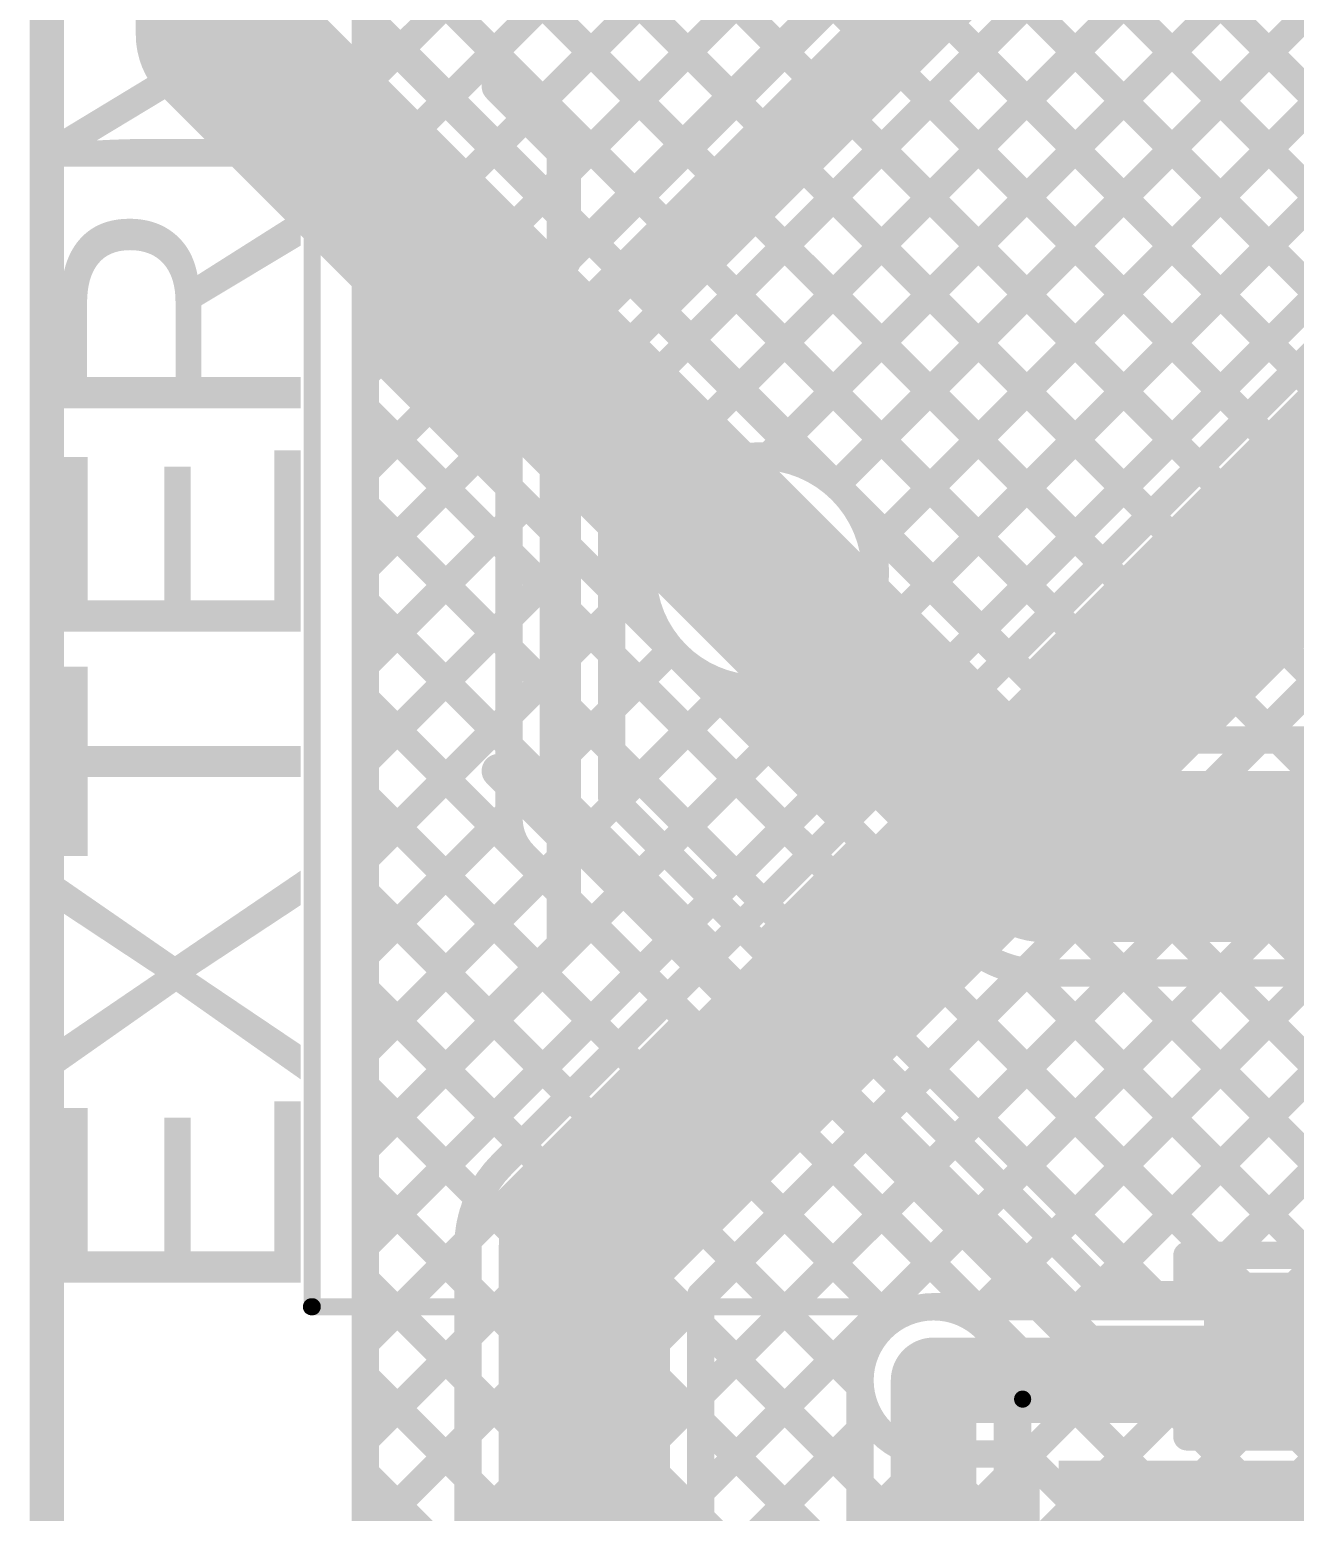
# Model space of a CAD drawing. Header units: millimetres. Extents: x -0.01 to 3.73, y -0.01 to 3.05.
# Drawn here: x -0.005 to 0.3644, y 1.0467 to 1.4795 of the extents above; entities that cross this region are included whole.
import ezdxf

# ---------------------------------------------------------------- set-up
doc = ezdxf.new("R2010")
doc.units = ezdxf.units.MM
doc.header["$MEASUREMENT"] = 0
for name, color, linetype in [('BottomLayer', 5, 'Continuous'), ('BottomPaste', 16, 'Continuous'), ('BottomSolder', 6, 'Continuous'), ('Mechanical2', 216, 'Continuous'), ('TopLayer', 1, 'Continuous'), ('TopOverlay', 2, 'Continuous'), ('TopPaste', 8, 'Continuous'), ('TopSolder', 216, 'Continuous'), ('ViaHoleLayer', 16, 'Continuous')]:
    doc.layers.add(name, color=color, linetype=linetype)
doc.styles.add('Arial', font='', dxfattribs={"height": 0.2})
doc.styles.get('Arial').set_extended_font_data('Arial')

# ---------------------------------------------------------------- blocks, each defined once
blk = doc.blocks.new('R___0603_B_104')
at = {"layer": 'BottomLayer'}
for points in [[(-0.045, -0.0175), (-0.045, 0.0175), (-0.015, 0.0175), (-0.015, -0.0175)], [(0.015, -0.0175), (0.015, 0.0175), (0.045, 0.0175), (0.045, -0.0175)]]:
    blk.add_hatch(color=5, dxfattribs=at).paths.add_polyline_path(points)
at = {"layer": 'BottomPaste'}
for points in [[(-0.045, -0.0175), (-0.045, 0.0175), (-0.015, 0.0175), (-0.015, -0.0175)], [(0.015, -0.0175), (0.015, 0.0175), (0.045, 0.0175), (0.045, -0.0175)]]:
    blk.add_hatch(color=16, dxfattribs=at).paths.add_polyline_path(points)
at = {"layer": 'BottomSolder'}
for points in [[(-0.049, -0.0215), (-0.049, 0.0215), (-0.011, 0.0215), (-0.011, -0.0215)], [(0.011, -0.0215), (0.011, 0.0215), (0.049, 0.0215), (0.049, -0.0215)]]:
    blk.add_hatch(color=6, dxfattribs=at).paths.add_polyline_path(points)
blk = doc.blocks.new('YS_SBZ9032C03R16_123')
at = {"layer": 'TopLayer'}
blk.add_hatch(color=1, dxfattribs=at).paths.add_polyline_path([(0.09843, 0.03543), (0.21654, 0.03543), (0.21654, -0.03543), (0.09843, -0.03543)])
at = {"layer": 'TopPaste'}
blk.add_hatch(color=8, dxfattribs=at).paths.add_polyline_path([(0.09843, 0.03543), (0.21654, 0.03543), (0.21654, -0.03543), (0.09843, -0.03543)])
at = {"layer": 'TopSolder'}
blk.add_hatch(color=216, dxfattribs=at).paths.add_polyline_path([(0.09443, 0.03943), (0.22054, 0.03943), (0.22054, -0.03943), (0.09443, -0.03943)])
at = {"layer": 'TopOverlay', "const_width": 0.005}
blk.add_lwpolyline([(0.19852, 0.05), (0.23852, 0.05)], dxfattribs=at)
at = {"layer": 'TopOverlay', "const_width": 0.0025}
blk.add_lwpolyline([(0.23727, 0.05, 1), (0.23977, 0.05, 1)], format="xyb", close=True, dxfattribs=at)
blk = doc.blocks.new('TBP01R1_508_04BE_139')
at = {"layer": 'TopOverlay'}
for points, const_width in [([(-0.3315, 0.3937), (-0.3315, -0.07874)], 0.005), ([(-0.3315, 0.39346), (0.53126, 0.39346)], 0.005), ([(-0.245, 0.339), (-0.226, 0.32)], 0.01), ([(-0.175, 0.339), (-0.194, 0.32)], 0.01), ([(-0.045, 0.339), (-0.026, 0.32)], 0.01), ([(0.025, 0.339), (0.006, 0.32)], 0.01), ([(-0.226, 0.32), (-0.194, 0.32)], 0.01), ([(-0.026, 0.32), (0.006, 0.32)], 0.01)]:
    blk.add_lwpolyline(points, dxfattribs=dict(at, const_width=const_width))
for points, const_width in [([(-0.33275, 0.3937, 1), (-0.33025, 0.3937, 1)], 0.0025), ([(-0.33275, 0.39346, 1), (-0.33025, 0.39346, 1)], 0.0025), ([(-0.2475, 0.339, 1), (-0.2425, 0.339, 1)], 0.005), ([(-0.1775, 0.339, 1), (-0.1725, 0.339, 1)], 0.005), ([(-0.0475, 0.339, 1), (-0.0425, 0.339, 1)], 0.005), ([(0.0225, 0.339, 1), (0.0275, 0.339, 1)], 0.005), ([(-0.2285, 0.32, 1), (-0.2235, 0.32, 1)], 0.005), ([(-0.2285, 0.32, 1), (-0.2235, 0.32, 1)], 0.005), ([(-0.1965, 0.32, 1), (-0.1915, 0.32, 1)], 0.005), ([(-0.1965, 0.32, 1), (-0.1915, 0.32, 1)], 0.005), ([(-0.0285, 0.32, 1), (-0.0235, 0.32, 1)], 0.005), ([(-0.0285, 0.32, 1), (-0.0235, 0.32, 1)], 0.005), ([(0.0035, 0.32, 1), (0.0085, 0.32, 1)], 0.005), ([(0.0035, 0.32, 1), (0.0085, 0.32, 1)], 0.005)]:
    blk.add_lwpolyline(points, format="xyb", close=True, dxfattribs=dict(at, const_width=const_width))

msp = doc.modelspace()

# ---------------------------------------------------------------- hatches: boundary and pattern name
at = {"layer": 'BottomLayer'}
h = msp.add_hatch(color=5, dxfattribs=at)
edge = h.paths.add_edge_path()
edge.add_arc((0.208, 1.321), 0.01181, 0, 360)
h = msp.add_hatch(color=5, dxfattribs=at)
edge = h.paths.add_edge_path()
edge.add_arc((0.259, 1.085), 0.01181, 0, 360)
at = {"layer": 'TopLayer'}
h = msp.add_hatch(color=1, dxfattribs=at)
edge = h.paths.add_edge_path()
edge.add_arc((0.208, 1.321), 0.01181, 0, 360)
h = msp.add_hatch(color=1, dxfattribs=at)
edge = h.paths.add_edge_path()
edge.add_arc((0.259, 1.085), 0.01181, 0, 360)
msp.add_hatch(color=1, dxfattribs=at).paths.add_polyline_path([(0.295, 0.818), (0.379, 0.818), (0.379, 1.058), (0.295, 1.058)])
at = {"layer": 'ViaHoleLayer'}
h = msp.add_hatch(color=16, dxfattribs=at)
edge = h.paths.add_edge_path()
edge.add_arc((0.208, 1.321), 0.00591, 0, 360)
h = msp.add_hatch(color=16, dxfattribs=at)
edge = h.paths.add_edge_path()
edge.add_arc((0.259, 1.085), 0.00591, 0, 360)

# ---------------------------------------------------------------- linework, layer by layer
at = {"layer": 'BottomLayer'}
for points, const_width in [([(0.093, 0.10452), (0.093, 2.02188)], 0.008), ([(0.093, 1.4635), (0.342, 1.7125)], 0.008), ([(0.093, 1.43521), (0.342, 1.68421)], 0.008), ([(0.093, 1.40693), (0.342, 1.65593)], 0.008), ([(0.093, 1.37865), (0.342, 1.62765)], 0.008), ([(0.165, 1.36579), (0.40904, 1.60984)], 0.008), ([(0.1394, 1.39961), (0.342, 1.60221)], 0.008), ([(0.15, 1.389), (0.357, 1.596)], 0.012), ([(0.093, 1.59539), (0.21409, 1.4743)], 0.008), ([(0.165, 1.33751), (0.4202, 1.59271)], 0.008), ([(0.165, 1.38279), (0.3676, 1.58539)], 0.008), ([(0.21067, 1.35489), (0.43563, 1.57986)], 0.008), ([(0.23053, 1.34647), (0.45574, 1.57168)], 0.008), ([(0.093, 1.5671), (0.19995, 1.46016)], 0.008), ([(0.24471, 1.33237), (0.48343, 1.57109)], 0.008), ([(0.093, 1.53882), (0.1858, 1.44602)], 0.008), ([(0.30601, 1.5238), (0.40406, 1.42575)], 0.008), ([(0.093, 1.51054), (0.17166, 1.43187)], 0.008), ([(0.29187, 1.50966), (0.49547, 1.30606)], 0.008), ([(0.27773, 1.49551), (0.46719, 1.30606)], 0.008), ([(0.093, 1.48225), (0.15752, 1.41773)], 0.008), ([(0.26359, 1.48137), (0.4389, 1.30606)], 0.008), ([(0.25886, 1.31823), (0.4113, 1.47067)], 0.008), ([(0.24944, 1.46723), (0.41062, 1.30606)], 0.008), ([(0.093, 1.45397), (0.14338, 1.40359)], 0.008), ([(0.2353, 1.45309), (0.40294, 1.28544)], 0.008), ([(0.22116, 1.43895), (0.3881, 1.272)], 0.008), ([(0.273, 1.30409), (0.40305, 1.43414)], 0.008), ([(0.093, 1.42568), (0.135, 1.38368)], 0.008), ([(0.20702, 1.4248), (0.35982, 1.272)], 0.008), ([(0.28714, 1.28994), (0.40843, 1.41123)], 0.008), ([(0.19287, 1.41066), (0.33154, 1.272)], 0.008), ([(0.093, 1.3974), (0.135, 1.3554)], 0.008), ([(0.17873, 1.39652), (0.22455, 1.3507)], 0.008), ([(0.093, 1.35036), (0.13551, 1.39287)], 0.008), ([(0.15, 1.249), (0.15, 1.389)], 0.012), ([(0.30128, 1.2758), (0.41927, 1.39378)], 0.008), ([(0.135, 1.249), (0.135, 1.389)], 0.008), ([(0.165, 1.25521), (0.165, 1.38279)], 0.008), ([(0.165, 1.38197), (0.19468, 1.35228)], 0.008), ([(0.32577, 1.272), (0.43439, 1.38063)], 0.008), ([(0.093, 1.36911), (0.135, 1.32711)], 0.008), ([(0.35405, 1.272), (0.45412, 1.37207)], 0.008), ([(0.093, 1.32208), (0.135, 1.36408)], 0.008), ([(0.165, 1.35368), (0.17936, 1.33932)], 0.008), ([(0.208, 1.321), (0.291, 1.238)], 0.05), ([(0.23204, 1.34504), (0.30508, 1.272)], 0.008), ([(0.093, 1.34083), (0.135, 1.29883)], 0.008), ([(0.093, 1.29379), (0.135, 1.33579)], 0.008), ([(0.165, 1.3254), (0.17436, 1.31603)], 0.008), ([(0.165, 1.30922), (0.17411, 1.31833)], 0.008), ([(0.093, 1.31255), (0.135, 1.27055)], 0.008), ([(0.093, 1.26551), (0.135, 1.30751)], 0.008), ([(0.165, 1.28094), (0.18253, 1.29847)], 0.008), ([(0.165, 1.29711), (0.34061, 1.1215)], 0.008), ([(0.18396, 1.29696), (0.26692, 1.214)], 0.008), ([(0.093, 1.28426), (0.39591, 0.98135)], 0.008), ([(0.16628, 1.25393), (0.19663, 1.28429)], 0.008), ([(0.093, 1.23722), (0.135, 1.27922)], 0.008), ([(0.165, 1.26883), (0.32383, 1.11)], 0.008), ([(0.18042, 1.23979), (0.21077, 1.27014)], 0.008), ([(0.30508, 1.272), (0.40294, 1.272)], 0.008), ([(0.093, 1.25598), (0.24649, 1.10249)], 0.008), ([(0.19456, 1.22565), (0.22491, 1.256)], 0.008), ([(0.291, 1.238), (0.471, 1.238)], 0.05), ([(0.165, 1.25521), (0.31021, 1.11)], 0.008), ([(0.093, 1.20894), (0.135, 1.25094)], 0.008), ([(0.15, 1.249), (0.304, 1.095)], 0.012), ([(0.1394, 1.23839), (0.29339, 1.0844)], 0.008), ([(0.20871, 1.21151), (0.23906, 1.24186)], 0.008), ([(0.093, 1.18066), (0.14507, 1.23272)], 0.008), ([(0.093, 1.22769), (0.2375, 1.08319)], 0.008), ([(0.22285, 1.19737), (0.2532, 1.22772)], 0.008), ([(0.093, 1.15237), (0.15921, 1.21858)], 0.008), ([(0.23699, 1.18322), (0.26734, 1.21358)], 0.008), ([(0.093, 1.12409), (0.17335, 1.20444)], 0.008), ([(0.25113, 1.16908), (0.28637, 1.20432)], 0.008), ([(0.26527, 1.15494), (0.31433, 1.204)], 0.008), ([(0.27942, 1.1408), (0.34262, 1.204)], 0.008), ([(0.28603, 1.20436), (0.3689, 1.1215)], 0.008), ([(0.291, 1.204), (0.40294, 1.204)], 0.008), ([(0.29356, 1.12666), (0.3709, 1.204)], 0.008), ([(0.3077, 1.11251), (0.39919, 1.204)], 0.008), ([(0.31468, 1.204), (0.39718, 1.1215)], 0.008), ([(0.34297, 1.204), (0.42547, 1.1215)], 0.008), ([(0.093, 1.19941), (0.2375, 1.05491)], 0.008), ([(0.093, 1.0958), (0.18749, 1.1903)], 0.008), ([(0.34497, 1.1215), (0.40294, 1.17947)], 0.008), ([(0.093, 1.06752), (0.20163, 1.17615)], 0.008), ([(0.093, 1.17112), (0.2375, 1.02662)], 0.008), ([(0.093, 1.03923), (0.21578, 1.16201)], 0.008), ([(0.093, 1.01095), (0.22992, 1.14787)], 0.008), ([(0.093, 1.14284), (0.2375, 0.99834)], 0.008), ([(0.093, 0.98267), (0.24406, 1.13373)], 0.008), ([(0.333, 1.1215), (0.381, 1.1215)], 0.008), ([(0.333, 1.11), (0.333, 1.1215)], 0.008), ([(0.093, 0.95438), (0.2582, 1.11958)], 0.008), ([(0.093, 1.11456), (0.2375, 0.97006)], 0.008), ([(0.31021, 1.11), (0.333, 1.11)], 0.008), ([(0.304, 1.095), (0.357, 1.095)], 0.012), ([(0.259, 0.172), (0.259, 1.085)], 0.025), ([(0.2805, 1.08531), (0.28649, 1.0913)], 0.008), ([(0.093, 1.08627), (0.2375, 0.94177)], 0.008), ([(0.2375, 0.172), (0.2375, 1.085)], 0.008), ([(0.2805, 0.18091), (0.2805, 1.085)], 0.008), ([(0.2805, 1.05703), (0.30348, 1.08001)], 0.008), ([(0.2805, 1.02874), (0.33176, 1.08)], 0.008), ([(0.304, 1.08), (0.333, 1.08)], 0.008), ([(0.32555, 1.08), (0.333, 1.07255)], 0.008), ([(0.333, 1.0685), (0.333, 1.08)], 0.008), ([(0.093, 0.9261), (0.2375, 1.0706)], 0.008), ([(0.333, 1.07255), (0.33705, 1.0685)], 0.008), ([(0.2805, 1.00046), (0.34854, 1.0685)], 0.008), ([(0.2805, 1.06848), (0.33522, 1.01375)], 0.008), ([(0.32208, 1.01375), (0.37682, 1.0685)], 0.008), ([(0.333, 1.0685), (0.381, 1.0685)], 0.008), ([(0.33705, 1.0685), (0.39157, 1.01397)], 0.008), ([(0.36533, 1.0685), (0.39157, 1.04225)], 0.008), ([(0.093, 1.05799), (0.2375, 0.91349)], 0.008)]:
    msp.add_lwpolyline(points, dxfattribs=dict(at, const_width=const_width))
for points, const_width in [([(0.091, 1.48225, 1), (0.095, 1.48225, 1)], 0.004), ([(0.26159, 1.48137, 1), (0.26559, 1.48137, 1)], 0.004), ([(0.21209, 1.4743, 1), (0.21609, 1.4743, 1)], 0.004), ([(0.091, 1.4635, 1), (0.095, 1.4635, 1)], 0.004), ([(0.24744, 1.46723, 1), (0.25144, 1.46723, 1)], 0.004), ([(0.19795, 1.46016, 1), (0.20195, 1.46016, 1)], 0.004), ([(0.091, 1.45397, 1), (0.095, 1.45397, 1)], 0.004), ([(0.2333, 1.45309, 1), (0.2373, 1.45309, 1)], 0.004), ([(0.1838, 1.44602, 1), (0.1878, 1.44602, 1)], 0.004), ([(0.21916, 1.43895, 1), (0.22316, 1.43895, 1)], 0.004), ([(0.091, 1.43521, 1), (0.095, 1.43521, 1)], 0.004), ([(0.16966, 1.43187, 1), (0.17366, 1.43187, 1)], 0.004), ([(0.091, 1.42568, 1), (0.095, 1.42568, 1)], 0.004), ([(0.20502, 1.4248, 1), (0.20902, 1.4248, 1)], 0.004), ([(0.15552, 1.41773, 1), (0.15952, 1.41773, 1)], 0.004), ([(0.091, 1.40693, 1), (0.095, 1.40693, 1)], 0.004), ([(0.19087, 1.41066, 1), (0.19487, 1.41066, 1)], 0.004), ([(0.14138, 1.40359, 1), (0.14538, 1.40359, 1)], 0.004), ([(0.13739, 1.39961, 1), (0.14139, 1.39961, 1)], 0.004), ([(0.13739, 1.3996, 1), (0.14139, 1.3996, 1)], 0.004), ([(0.1374, 1.39961, 1), (0.1414, 1.39961, 1)], 0.004), ([(0.091, 1.3974, 1), (0.095, 1.3974, 1)], 0.004), ([(0.17673, 1.39652, 1), (0.18073, 1.39652, 1)], 0.004), ([(0.13351, 1.39287, 1), (0.13751, 1.39287, 1)], 0.004), ([(0.147, 1.389, 1), (0.153, 1.389, 1)], 0.006), ([(0.147, 1.389, 1), (0.153, 1.389, 1)], 0.006), ([(0.133, 1.389, 1), (0.137, 1.389, 1)], 0.004), ([(0.133, 1.389, 1), (0.137, 1.389, 1)], 0.004), ([(0.133, 1.389, 1), (0.137, 1.389, 1)], 0.004), ([(0.133, 1.38368, 1), (0.137, 1.38368, 1)], 0.004), ([(0.163, 1.38279, 1), (0.167, 1.38279, 1)], 0.004), ([(0.163, 1.38279, 1), (0.167, 1.38279, 1)], 0.004), ([(0.163, 1.38197, 1), (0.167, 1.38197, 1)], 0.004), ([(0.091, 1.37865, 1), (0.095, 1.37865, 1)], 0.004), ([(0.091, 1.36911, 1), (0.095, 1.36911, 1)], 0.004), ([(0.133, 1.36408, 1), (0.137, 1.36408, 1)], 0.004), ([(0.163, 1.36579, 1), (0.167, 1.36579, 1)], 0.004), ([(0.133, 1.3554, 1), (0.137, 1.3554, 1)], 0.004), ([(0.163, 1.35368, 1), (0.167, 1.35368, 1)], 0.004), ([(0.19268, 1.35228, 1), (0.19668, 1.35228, 1)], 0.004), ([(0.20867, 1.35489, 1), (0.21267, 1.35489, 1)], 0.004), ([(0.22255, 1.3507, 1), (0.22655, 1.3507, 1)], 0.004), ([(0.091, 1.35036, 1), (0.095, 1.35036, 1)], 0.004), ([(0.22853, 1.34647, 1), (0.23253, 1.34647, 1)], 0.004), ([(0.1955, 1.321, 1), (0.2205, 1.321, 1)], 0.025), ([(0.23004, 1.34504, 1), (0.23404, 1.34504, 1)], 0.004), ([(0.23004, 1.34504, 1), (0.23404, 1.34504, 1)], 0.004), ([(0.091, 1.34083, 1), (0.095, 1.34083, 1)], 0.004), ([(0.17736, 1.33932, 1), (0.18136, 1.33932, 1)], 0.004), ([(0.133, 1.33579, 1), (0.137, 1.33579, 1)], 0.004), ([(0.163, 1.33751, 1), (0.167, 1.33751, 1)], 0.004), ([(0.24271, 1.33237, 1), (0.24671, 1.33237, 1)], 0.004), ([(0.133, 1.32711, 1), (0.137, 1.32711, 1)], 0.004), ([(0.163, 1.3254, 1), (0.167, 1.3254, 1)], 0.004), ([(0.091, 1.32208, 1), (0.095, 1.32208, 1)], 0.004), ([(0.17211, 1.31833, 1), (0.17611, 1.31833, 1)], 0.004), ([(0.17236, 1.31603, 1), (0.17636, 1.31603, 1)], 0.004), ([(0.25686, 1.31823, 1), (0.26086, 1.31823, 1)], 0.004), ([(0.091, 1.31255, 1), (0.095, 1.31255, 1)], 0.004), ([(0.133, 1.30751, 1), (0.137, 1.30751, 1)], 0.004), ([(0.163, 1.30922, 1), (0.167, 1.30922, 1)], 0.004), ([(0.271, 1.30409, 1), (0.275, 1.30409, 1)], 0.004), ([(0.133, 1.29883, 1), (0.137, 1.29883, 1)], 0.004), ([(0.163, 1.29711, 1), (0.167, 1.29711, 1)], 0.004), ([(0.18053, 1.29847, 1), (0.18453, 1.29847, 1)], 0.004), ([(0.18196, 1.29696, 1), (0.18596, 1.29696, 1)], 0.004), ([(0.18196, 1.29696, 1), (0.18596, 1.29696, 1)], 0.004), ([(0.091, 1.29379, 1), (0.095, 1.29379, 1)], 0.004), ([(0.28514, 1.28994, 1), (0.28914, 1.28994, 1)], 0.004), ([(0.091, 1.28426, 1), (0.095, 1.28426, 1)], 0.004), ([(0.19463, 1.28429, 1), (0.19863, 1.28429, 1)], 0.004), ([(0.133, 1.27922, 1), (0.137, 1.27922, 1)], 0.004), ([(0.163, 1.28094, 1), (0.167, 1.28094, 1)], 0.004), ([(0.29928, 1.2758, 1), (0.30328, 1.2758, 1)], 0.004), ([(0.133, 1.27055, 1), (0.137, 1.27055, 1)], 0.004), ([(0.163, 1.26883, 1), (0.167, 1.26883, 1)], 0.004), ([(0.20877, 1.27014, 1), (0.21277, 1.27014, 1)], 0.004), ([(0.30308, 1.272, 1), (0.30708, 1.272, 1)], 0.004), ([(0.30308, 1.272, 1), (0.30708, 1.272, 1)], 0.004), ([(0.32377, 1.272, 1), (0.32777, 1.272, 1)], 0.004), ([(0.32954, 1.272, 1), (0.33354, 1.272, 1)], 0.004), ([(0.35205, 1.272, 1), (0.35605, 1.272, 1)], 0.004), ([(0.35782, 1.272, 1), (0.36182, 1.272, 1)], 0.004), ([(0.091, 1.26551, 1), (0.095, 1.26551, 1)], 0.004), ([(0.091, 1.25598, 1), (0.095, 1.25598, 1)], 0.004), ([(0.22291, 1.256, 1), (0.22691, 1.256, 1)], 0.004), ([(0.2785, 1.238, 1), (0.3035, 1.238, 1)], 0.025), ([(0.2785, 1.238, 1), (0.3035, 1.238, 1)], 0.025), ([(0.163, 1.25521, 1), (0.167, 1.25521, 1)], 0.004), ([(0.163, 1.25521, 1), (0.167, 1.25521, 1)], 0.004), ([(0.16428, 1.25393, 1), (0.16828, 1.25393, 1)], 0.004), ([(0.133, 1.25094, 1), (0.137, 1.25094, 1)], 0.004), ([(0.133, 1.249, 1), (0.137, 1.249, 1)], 0.004), ([(0.133, 1.249, 1), (0.137, 1.249, 1)], 0.004), ([(0.133, 1.249, 1), (0.137, 1.249, 1)], 0.004), ([(0.147, 1.249, 1), (0.153, 1.249, 1)], 0.006), ([(0.147, 1.249, 1), (0.153, 1.249, 1)], 0.006), ([(0.13739, 1.2384, 1), (0.14139, 1.2384, 1)], 0.004), ([(0.13739, 1.23839, 1), (0.14139, 1.23839, 1)], 0.004), ([(0.1374, 1.23839, 1), (0.1414, 1.23839, 1)], 0.004), ([(0.17842, 1.23979, 1), (0.18242, 1.23979, 1)], 0.004), ([(0.23706, 1.24186, 1), (0.24106, 1.24186, 1)], 0.004), ([(0.091, 1.23722, 1), (0.095, 1.23722, 1)], 0.004), ([(0.14307, 1.23272, 1), (0.14707, 1.23272, 1)], 0.004), ([(0.091, 1.22769, 1), (0.095, 1.22769, 1)], 0.004), ([(0.19256, 1.22565, 1), (0.19656, 1.22565, 1)], 0.004), ([(0.2512, 1.22772, 1), (0.2552, 1.22772, 1)], 0.004), ([(0.15721, 1.21858, 1), (0.16121, 1.21858, 1)], 0.004), ([(0.26492, 1.214, 1), (0.26892, 1.214, 1)], 0.004), ([(0.26492, 1.214, 1), (0.26892, 1.214, 1)], 0.004), ([(0.26496, 1.21396, 1), (0.26896, 1.21396, 1)], 0.004), ([(0.26534, 1.21358, 1), (0.26934, 1.21358, 1)], 0.004), ([(0.091, 1.20894, 1), (0.095, 1.20894, 1)], 0.004), ([(0.2067, 1.21151, 1), (0.21071, 1.21151, 1)], 0.004), ([(0.17135, 1.20444, 1), (0.17535, 1.20444, 1)], 0.004), ([(0.28403, 1.20436, 1), (0.28803, 1.20436, 1)], 0.004), ([(0.28437, 1.20432, 1), (0.28837, 1.20432, 1)], 0.004), ([(0.289, 1.204, 1), (0.293, 1.204, 1)], 0.004), ([(0.289, 1.204, 1), (0.293, 1.204, 1)], 0.004), ([(0.289, 1.204, 1), (0.293, 1.204, 1)], 0.004), ([(0.31233, 1.204, 1), (0.31633, 1.204, 1)], 0.004), ([(0.31268, 1.204, 1), (0.31668, 1.204, 1)], 0.004), ([(0.34062, 1.204, 1), (0.34462, 1.204, 1)], 0.004), ([(0.34097, 1.204, 1), (0.34497, 1.204, 1)], 0.004), ([(0.091, 1.19941, 1), (0.095, 1.19941, 1)], 0.004), ([(0.22085, 1.19737, 1), (0.22485, 1.19737, 1)], 0.004), ([(0.18549, 1.1903, 1), (0.18949, 1.1903, 1)], 0.004), ([(0.23499, 1.18322, 1), (0.23899, 1.18322, 1)], 0.004), ([(0.091, 1.18066, 1), (0.095, 1.18066, 1)], 0.004), ([(0.19963, 1.17615, 1), (0.20363, 1.17615, 1)], 0.004), ([(0.091, 1.17112, 1), (0.095, 1.17112, 1)], 0.004), ([(0.24913, 1.16908, 1), (0.25313, 1.16908, 1)], 0.004), ([(0.21378, 1.16201, 1), (0.21778, 1.16201, 1)], 0.004), ([(0.091, 1.15237, 1), (0.095, 1.15237, 1)], 0.004), ([(0.26327, 1.15494, 1), (0.26727, 1.15494, 1)], 0.004), ([(0.22792, 1.14787, 1), (0.23192, 1.14787, 1)], 0.004), ([(0.091, 1.14284, 1), (0.095, 1.14284, 1)], 0.004), ([(0.27742, 1.1408, 1), (0.28142, 1.1408, 1)], 0.004), ([(0.24206, 1.13373, 1), (0.24606, 1.13373, 1)], 0.004), ([(0.29156, 1.12666, 1), (0.29556, 1.12666, 1)], 0.004), ([(0.091, 1.12409, 1), (0.095, 1.12409, 1)], 0.004), ([(0.331, 1.1215, 1), (0.335, 1.1215, 1)], 0.004), ([(0.331, 1.1215, 1), (0.335, 1.1215, 1)], 0.004), ([(0.33861, 1.1215, 1), (0.34261, 1.1215, 1)], 0.004), ([(0.34297, 1.1215, 1), (0.34697, 1.1215, 1)], 0.004), ([(0.2562, 1.11958, 1), (0.2602, 1.11958, 1)], 0.004), ([(0.091, 1.11456, 1), (0.095, 1.11456, 1)], 0.004), ([(0.3057, 1.11251, 1), (0.3097, 1.11251, 1)], 0.004), ([(0.30821, 1.11, 1), (0.31221, 1.11, 1)], 0.004), ([(0.30821, 1.11, 1), (0.31221, 1.11, 1)], 0.004), ([(0.32183, 1.11, 1), (0.32583, 1.11, 1)], 0.004), ([(0.331, 1.11, 1), (0.335, 1.11, 1)], 0.004), ([(0.331, 1.11, 1), (0.335, 1.11, 1)], 0.004), ([(0.24449, 1.10249, 1), (0.24849, 1.10249, 1)], 0.004), ([(0.091, 1.0958, 1), (0.095, 1.0958, 1)], 0.004), ([(0.301, 1.095, 1), (0.307, 1.095, 1)], 0.006), ([(0.301, 1.095, 1), (0.307, 1.095, 1)], 0.006), ([(0.354, 1.095, 1), (0.36, 1.095, 1)], 0.006), ([(0.25275, 1.085, 1), (0.26525, 1.085, 1)], 0.0125), ([(0.28449, 1.0913, 1), (0.28849, 1.0913, 1)], 0.004), ([(0.091, 1.08627, 1), (0.095, 1.08627, 1)], 0.004), ([(0.2355, 1.085, 1), (0.2395, 1.085, 1)], 0.004), ([(0.2355, 1.085, 1), (0.2395, 1.085, 1)], 0.004), ([(0.2355, 1.08319, 1), (0.2395, 1.08319, 1)], 0.004), ([(0.2785, 1.08531, 1), (0.2825, 1.08531, 1)], 0.004), ([(0.2785, 1.085, 1), (0.2825, 1.085, 1)], 0.004), ([(0.2785, 1.085, 1), (0.2825, 1.085, 1)], 0.004), ([(0.29139, 1.0844, 1), (0.29539, 1.0844, 1)], 0.004), ([(0.29139, 1.08439, 1), (0.29539, 1.08439, 1)], 0.004), ([(0.2914, 1.08439, 1), (0.2954, 1.08439, 1)], 0.004), ([(0.30148, 1.08001, 1), (0.30548, 1.08001, 1)], 0.004), ([(0.302, 1.08, 1), (0.306, 1.08, 1)], 0.004), ([(0.302, 1.08, 1), (0.306, 1.08, 1)], 0.004), ([(0.302, 1.08, 1), (0.306, 1.08, 1)], 0.004), ([(0.32355, 1.08, 1), (0.32755, 1.08, 1)], 0.004), ([(0.32976, 1.08, 1), (0.33376, 1.08, 1)], 0.004), ([(0.331, 1.08, 1), (0.335, 1.08, 1)], 0.004), ([(0.331, 1.08, 1), (0.335, 1.08, 1)], 0.004), ([(0.2355, 1.0706, 1), (0.2395, 1.0706, 1)], 0.004), ([(0.331, 1.07255, 1), (0.335, 1.07255, 1)], 0.004), ([(0.331, 1.07255, 1), (0.335, 1.07255, 1)], 0.004), ([(0.091, 1.06752, 1), (0.095, 1.06752, 1)], 0.004), ([(0.2785, 1.06848, 1), (0.2825, 1.06848, 1)], 0.004), ([(0.331, 1.0685, 1), (0.335, 1.0685, 1)], 0.004), ([(0.331, 1.0685, 1), (0.335, 1.0685, 1)], 0.004), ([(0.33505, 1.0685, 1), (0.33905, 1.0685, 1)], 0.004), ([(0.33505, 1.0685, 1), (0.33905, 1.0685, 1)], 0.004), ([(0.34654, 1.0685, 1), (0.35054, 1.0685, 1)], 0.004), ([(0.36333, 1.0685, 1), (0.36733, 1.0685, 1)], 0.004), ([(0.091, 1.05799, 1), (0.095, 1.05799, 1)], 0.004), ([(0.2785, 1.05703, 1), (0.2825, 1.05703, 1)], 0.004), ([(0.2355, 1.05491, 1), (0.2395, 1.05491, 1)], 0.004)]:
    msp.add_lwpolyline(points, format="xyb", close=True, dxfattribs=dict(at, const_width=const_width))
at = {"layer": 'BottomLayer', "const_width": 0.008}
for points in [[(0.135, 1.389, -0.198912), (0.13939, 1.39961)], [(0.135, 1.389, -0.198764), (0.13939, 1.3996)], [(0.18396, 1.29696, -1), (0.23204, 1.34504)], [(0.13939, 1.2384, -0.198764), (0.135, 1.249)], [(0.13939, 1.23839, -0.198912), (0.135, 1.249)], [(0.291, 1.204, -0.199327), (0.26692, 1.214)], [(0.291, 1.204, -0.198912), (0.26696, 1.21396)], [(0.2375, 1.085, -1), (0.2805, 1.085)], [(0.304, 1.08, -0.198912), (0.29339, 1.08439)], [(0.304, 1.08, -0.198764), (0.2934, 1.08439)]]:
    msp.add_lwpolyline(points, format="xyb", dxfattribs=at)
at = {"layer": 'Mechanical2', "const_width": 0.01}
msp.add_lwpolyline([(0, 2.945), (0, 0)], dxfattribs=at)
at = {"layer": 'TopLayer'}
for points, const_width in [([(0.051, 1.478), (0.051, 2.164)], 0.05), ([(0.093, 1.73681), (0.40406, 1.42575)], 0.008), ([(0.093, 1.70853), (0.39322, 1.4083)], 0.008), ([(0.093, 1.68024), (0.37908, 1.39416)], 0.008), ([(0.093, 1.65196), (0.36494, 1.38002)], 0.008), ([(0.093, 1.62367), (0.35079, 1.36588)], 0.008), ([(0.10329, 1.47379), (0.23768, 1.60818)], 0.008), ([(0.11743, 1.45965), (0.26179, 1.604)], 0.008), ([(0.13158, 1.44551), (0.29007, 1.604)], 0.008), ([(0.14572, 1.43136), (0.31835, 1.604)], 0.008), ([(0.15986, 1.41722), (0.34664, 1.604)], 0.008), ([(0.174, 1.40308), (0.37492, 1.604)], 0.008), ([(0.18814, 1.38894), (0.40321, 1.604)], 0.008), ([(0.093, 1.59539), (0.33665, 1.35174)], 0.008), ([(0.20229, 1.3748), (0.4202, 1.59271)], 0.008), ([(0.21643, 1.36065), (0.43563, 1.57986)], 0.008), ([(0.093, 1.5671), (0.32251, 1.33759)], 0.008), ([(0.23057, 1.34651), (0.437, 1.55294)], 0.008), ([(0.093, 1.53882), (0.30837, 1.32345)], 0.008), ([(0.2411, 1.32876), (0.437, 1.52466)], 0.008), ([(0.093, 1.51054), (0.29423, 1.30931)], 0.008), ([(0.051, 1.478), (0.208, 1.321)], 0.05), ([(0.093, 1.48408), (0.23204, 1.34504)], 0.008), ([(0.093, 1.15237), (0.4113, 1.47067)], 0.008), ([(0.157, 1.124), (0.471, 1.438)], 0.05), ([(0.093, 1.12409), (0.40305, 1.43414)], 0.008), ([(0.133, 1.14808), (0.40527, 1.42036)], 0.008), ([(0.093, 1.38792), (0.18396, 1.29696)], 0.008), ([(0.093, 0.10452), (0.093, 1.38792)], 0.008), ([(0.093, 1.37865), (0.09764, 1.38328)], 0.008), ([(0.191, 1.10992), (0.45336, 1.37227)], 0.008), ([(0.093, 1.35036), (0.11178, 1.36914)], 0.008), ([(0.093, 1.36911), (0.22352, 1.2386)], 0.008), ([(0.191, 1.10895), (0.45412, 1.37207)], 0.008), ([(0.093, 1.32208), (0.12592, 1.355)], 0.008), ([(0.093, 1.29379), (0.14006, 1.34086)], 0.008), ([(0.093, 1.34083), (0.20937, 1.22446)], 0.008), ([(0.2377, 1.33755), (0.28008, 1.29517)], 0.008), ([(0.093, 1.26551), (0.1542, 1.32671)], 0.008), ([(0.093, 1.23722), (0.16835, 1.31257)], 0.008), ([(0.093, 1.31255), (0.19523, 1.21031)], 0.008), ([(0.23928, 1.30768), (0.26594, 1.28103)], 0.008), ([(0.093, 1.20894), (0.18249, 1.29843)], 0.008), ([(0.191, 1.08067), (0.40294, 1.29261)], 0.008), ([(0.22632, 1.29236), (0.2518, 1.26688)], 0.008), ([(0.093, 1.18066), (0.20024, 1.2879)], 0.008), ([(0.20303, 1.28736), (0.23766, 1.25274)], 0.008), ([(0.093, 1.28426), (0.18109, 1.19617)], 0.008), ([(0.35645, 1.27537), (0.40294, 1.22887)], 0.008), ([(0.191, 1.05238), (0.40294, 1.26433)], 0.008), ([(0.34231, 1.26123), (0.40294, 1.20059)], 0.008), ([(0.093, 1.25598), (0.16695, 1.18203)], 0.008), ([(0.32817, 1.24708), (0.40294, 1.17231)], 0.008), ([(0.2734, 1.1065), (0.40294, 1.23604)], 0.008), ([(0.31402, 1.23294), (0.44047, 1.1065)], 0.008), ([(0.093, 1.22769), (0.1528, 1.16789)], 0.008), ([(0.29988, 1.2188), (0.41218, 1.1065)], 0.008), ([(0.28574, 1.20466), (0.3839, 1.1065)], 0.008), ([(0.30169, 1.1065), (0.40294, 1.20776)], 0.008), ([(0.093, 1.19941), (0.13866, 1.15375)], 0.008), ([(0.2716, 1.19052), (0.35561, 1.1065)], 0.008), ([(0.32997, 1.1065), (0.40294, 1.17947)], 0.008), ([(0.25746, 1.17637), (0.32733, 1.1065)], 0.008), ([(0.093, 1.17112), (0.12605, 1.13807)], 0.008), ([(0.35826, 1.1065), (0.4217, 1.16994)], 0.008), ([(0.24331, 1.16223), (0.29905, 1.1065)], 0.008), ([(0.22917, 1.14809), (0.27076, 1.1065)], 0.008), ([(0.157, 0.562), (0.157, 1.124)], 0.05), ([(0.093, 1.14284), (0.123, 1.11284)], 0.008), ([(0.21503, 1.13395), (0.24649, 1.10249)], 0.008), ([(0.093, 1.0958), (0.12305, 1.12585)], 0.008), ([(0.123, 0.562), (0.123, 1.124)], 0.008), ([(0.20089, 1.1198), (0.23758, 1.08311)], 0.008), ([(0.093, 1.11456), (0.123, 1.08456)], 0.008), ([(0.191, 0.57608), (0.191, 1.10992)], 0.008), ([(0.259, 1.1065), (0.48109, 1.1065)], 0.008), ([(0.191, 1.10141), (0.286, 1.00641)], 0.008), ([(0.093, 1.06752), (0.123, 1.09752)], 0.008), ([(0.259, 1.085), (0.49, 1.085)], 0.025), ([(0.093, 1.08627), (0.123, 1.05627)], 0.008), ([(0.191, 1.0241), (0.24067, 1.07377)], 0.008), ([(0.191, 1.07312), (0.286, 0.97812)], 0.008), ([(0.093, 1.03923), (0.123, 1.06923)], 0.008), ([(0.191, 0.99581), (0.25869, 1.0635)], 0.008), ([(0.191, 0.96753), (0.286, 1.06253)], 0.008), ([(0.25711, 1.06358), (0.286, 1.03469)], 0.008), ([(0.259, 1.0635), (0.286, 1.0635)], 0.008), ([(0.286, 0.809), (0.286, 1.0635)], 0.008), ([(0.093, 1.05799), (0.123, 1.02799)], 0.008), ([(0.191, 1.04484), (0.286, 0.94984)], 0.008)]:
    msp.add_lwpolyline(points, dxfattribs=dict(at, const_width=const_width))
for points, const_width in [([(0.0385, 1.478, 1), (0.0635, 1.478, 1)], 0.025), ([(0.0385, 1.478, 1), (0.0635, 1.478, 1)], 0.025), ([(0.10129, 1.47379, 1), (0.10529, 1.47379, 1)], 0.004), ([(0.11543, 1.45965, 1), (0.11943, 1.45965, 1)], 0.004), ([(0.12958, 1.44551, 1), (0.13358, 1.44551, 1)], 0.004), ([(0.14372, 1.43136, 1), (0.14772, 1.43136, 1)], 0.004), ([(0.15786, 1.41722, 1), (0.16186, 1.41722, 1)], 0.004), ([(0.172, 1.40308, 1), (0.176, 1.40308, 1)], 0.004), ([(0.091, 1.38792, 1), (0.095, 1.38792, 1)], 0.004), ([(0.091, 1.38792, 1), (0.095, 1.38792, 1)], 0.004), ([(0.18614, 1.38894, 1), (0.19014, 1.38894, 1)], 0.004), ([(0.09564, 1.38328, 1), (0.09964, 1.38328, 1)], 0.004), ([(0.091, 1.37865, 1), (0.095, 1.37865, 1)], 0.004), ([(0.36294, 1.38002, 1), (0.36694, 1.38002, 1)], 0.004), ([(0.20029, 1.3748, 1), (0.20429, 1.3748, 1)], 0.004), ([(0.091, 1.36911, 1), (0.095, 1.36911, 1)], 0.004), ([(0.10978, 1.36914, 1), (0.11378, 1.36914, 1)], 0.004), ([(0.34879, 1.36588, 1), (0.35279, 1.36588, 1)], 0.004), ([(0.21443, 1.36065, 1), (0.21843, 1.36065, 1)], 0.004), ([(0.12392, 1.355, 1), (0.12792, 1.355, 1)], 0.004), ([(0.33465, 1.35174, 1), (0.33865, 1.35174, 1)], 0.004), ([(0.091, 1.35036, 1), (0.095, 1.35036, 1)], 0.004), ([(0.22857, 1.34651, 1), (0.23257, 1.34651, 1)], 0.004), ([(0.1955, 1.321, 1), (0.2205, 1.321, 1)], 0.025), ([(0.23004, 1.34504, 1), (0.23404, 1.34504, 1)], 0.004), ([(0.23004, 1.34504, 1), (0.23404, 1.34504, 1)], 0.004), ([(0.091, 1.34083, 1), (0.095, 1.34083, 1)], 0.004), ([(0.13806, 1.34086, 1), (0.14206, 1.34086, 1)], 0.004), ([(0.2357, 1.33755, 1), (0.2397, 1.33755, 1)], 0.004), ([(0.32051, 1.33759, 1), (0.32451, 1.33759, 1)], 0.004), ([(0.1522, 1.32671, 1), (0.1562, 1.32671, 1)], 0.004), ([(0.2391, 1.32876, 1), (0.2431, 1.32876, 1)], 0.004), ([(0.091, 1.32208, 1), (0.095, 1.32208, 1)], 0.004), ([(0.24, 1.321, 1), (0.244, 1.321, 1)], 0.004), ([(0.24, 1.321, 1), (0.244, 1.321, 1)], 0.004), ([(0.30637, 1.32345, 1), (0.31037, 1.32345, 1)], 0.004), ([(0.091, 1.31255, 1), (0.095, 1.31255, 1)], 0.004), ([(0.16635, 1.31257, 1), (0.17035, 1.31257, 1)], 0.004), ([(0.23728, 1.30768, 1), (0.24128, 1.30768, 1)], 0.004), ([(0.29223, 1.30931, 1), (0.29623, 1.30931, 1)], 0.004), ([(0.18049, 1.29843, 1), (0.18449, 1.29843, 1)], 0.004), ([(0.18196, 1.29696, 1), (0.18596, 1.29696, 1)], 0.004), ([(0.18196, 1.29696, 1), (0.18596, 1.29696, 1)], 0.004), ([(0.27808, 1.29517, 1), (0.28208, 1.29517, 1)], 0.004), ([(0.091, 1.29379, 1), (0.095, 1.29379, 1)], 0.004), ([(0.22432, 1.29236, 1), (0.22832, 1.29236, 1)], 0.004), ([(0.19824, 1.2879, 1), (0.20224, 1.2879, 1)], 0.004), ([(0.20103, 1.28736, 1), (0.20503, 1.28736, 1)], 0.004), ([(0.091, 1.28426, 1), (0.095, 1.28426, 1)], 0.004), ([(0.26394, 1.28103, 1), (0.26794, 1.28103, 1)], 0.004), ([(0.35445, 1.27537, 1), (0.35845, 1.27537, 1)], 0.004), ([(0.091, 1.26551, 1), (0.095, 1.26551, 1)], 0.004), ([(0.2498, 1.26688, 1), (0.2538, 1.26688, 1)], 0.004), ([(0.34031, 1.26123, 1), (0.34431, 1.26123, 1)], 0.004), ([(0.091, 1.25598, 1), (0.095, 1.25598, 1)], 0.004), ([(0.23566, 1.25274, 1), (0.23966, 1.25274, 1)], 0.004), ([(0.32617, 1.24708, 1), (0.33017, 1.24708, 1)], 0.004), ([(0.22152, 1.2386, 1), (0.22552, 1.2386, 1)], 0.004), ([(0.091, 1.23722, 1), (0.095, 1.23722, 1)], 0.004), ([(0.31202, 1.23294, 1), (0.31603, 1.23294, 1)], 0.004), ([(0.091, 1.22769, 1), (0.095, 1.22769, 1)], 0.004), ([(0.20737, 1.22446, 1), (0.21137, 1.22446, 1)], 0.004), ([(0.29788, 1.2188, 1), (0.30188, 1.2188, 1)], 0.004), ([(0.091, 1.20894, 1), (0.095, 1.20894, 1)], 0.004), ([(0.19323, 1.21031, 1), (0.19723, 1.21031, 1)], 0.004), ([(0.28374, 1.20466, 1), (0.28774, 1.20466, 1)], 0.004), ([(0.091, 1.19941, 1), (0.095, 1.19941, 1)], 0.004), ([(0.17909, 1.19617, 1), (0.18309, 1.19617, 1)], 0.004), ([(0.2696, 1.19052, 1), (0.2736, 1.19052, 1)], 0.004), ([(0.16495, 1.18203, 1), (0.16895, 1.18203, 1)], 0.004), ([(0.091, 1.18066, 1), (0.095, 1.18066, 1)], 0.004), ([(0.25546, 1.17637, 1), (0.25946, 1.17637, 1)], 0.004), ([(0.091, 1.17112, 1), (0.095, 1.17112, 1)], 0.004), ([(0.1508, 1.16789, 1), (0.1548, 1.16789, 1)], 0.004), ([(0.24131, 1.16223, 1), (0.24531, 1.16223, 1)], 0.004), ([(0.091, 1.15237, 1), (0.095, 1.15237, 1)], 0.004), ([(0.13666, 1.15375, 1), (0.14066, 1.15375, 1)], 0.004), ([(0.13096, 1.14804, 1), (0.13496, 1.14804, 1)], 0.004), ([(0.131, 1.14808, 1), (0.135, 1.14808, 1)], 0.004), ([(0.131, 1.14808, 1), (0.135, 1.14808, 1)], 0.004), ([(0.22717, 1.14809, 1), (0.23117, 1.14809, 1)], 0.004), ([(0.1445, 1.124, 1), (0.1695, 1.124, 1)], 0.025), ([(0.1445, 1.124, 1), (0.1695, 1.124, 1)], 0.025), ([(0.091, 1.14284, 1), (0.095, 1.14284, 1)], 0.004), ([(0.12405, 1.13807, 1), (0.12805, 1.13807, 1)], 0.004), ([(0.21303, 1.13395, 1), (0.21703, 1.13395, 1)], 0.004), ([(0.12105, 1.12585, 1), (0.12505, 1.12585, 1)], 0.004), ([(0.091, 1.12409, 1), (0.095, 1.12409, 1)], 0.004), ([(0.121, 1.124, 1), (0.125, 1.124, 1)], 0.004), ([(0.121, 1.124, 1), (0.125, 1.124, 1)], 0.004), ([(0.121, 1.124, 1), (0.125, 1.124, 1)], 0.004), ([(0.19889, 1.1198, 1), (0.20289, 1.1198, 1)], 0.004), ([(0.091, 1.11456, 1), (0.095, 1.11456, 1)], 0.004), ([(0.121, 1.11284, 1), (0.125, 1.11284, 1)], 0.004), ([(0.189, 1.10992, 1), (0.193, 1.10992, 1)], 0.004), ([(0.189, 1.10992, 1), (0.193, 1.10992, 1)], 0.004), ([(0.189, 1.10895, 1), (0.193, 1.10895, 1)], 0.004), ([(0.257, 1.1065, 1), (0.261, 1.1065, 1)], 0.004), ([(0.257, 1.1065, 1), (0.261, 1.1065, 1)], 0.004), ([(0.26876, 1.1065, 1), (0.27276, 1.1065, 1)], 0.004), ([(0.2714, 1.1065, 1), (0.2754, 1.1065, 1)], 0.004), ([(0.29705, 1.1065, 1), (0.30105, 1.1065, 1)], 0.004), ([(0.29969, 1.1065, 1), (0.30369, 1.1065, 1)], 0.004), ([(0.32533, 1.1065, 1), (0.32933, 1.1065, 1)], 0.004), ([(0.32797, 1.1065, 1), (0.33197, 1.1065, 1)], 0.004), ([(0.35361, 1.1065, 1), (0.35761, 1.1065, 1)], 0.004), ([(0.35626, 1.1065, 1), (0.36026, 1.1065, 1)], 0.004), ([(0.189, 1.10141, 1), (0.193, 1.10141, 1)], 0.004), ([(0.24449, 1.10249, 1), (0.24849, 1.10249, 1)], 0.004), ([(0.091, 1.0958, 1), (0.095, 1.0958, 1)], 0.004), ([(0.121, 1.09752, 1), (0.125, 1.09752, 1)], 0.004), ([(0.25275, 1.085, 1), (0.26525, 1.085, 1)], 0.0125), ([(0.091, 1.08627, 1), (0.095, 1.08627, 1)], 0.004), ([(0.121, 1.08456, 1), (0.125, 1.08456, 1)], 0.004), ([(0.23558, 1.08311, 1), (0.23958, 1.08311, 1)], 0.004), ([(0.189, 1.08067, 1), (0.193, 1.08067, 1)], 0.004), ([(0.23867, 1.07377, 1), (0.24267, 1.07377, 1)], 0.004), ([(0.189, 1.07312, 1), (0.193, 1.07312, 1)], 0.004), ([(0.091, 1.06752, 1), (0.095, 1.06752, 1)], 0.004), ([(0.121, 1.06923, 1), (0.125, 1.06923, 1)], 0.004), ([(0.25511, 1.06358, 1), (0.25911, 1.06358, 1)], 0.004), ([(0.25669, 1.0635, 1), (0.26069, 1.0635, 1)], 0.004), ([(0.257, 1.0635, 1), (0.261, 1.0635, 1)], 0.004), ([(0.257, 1.0635, 1), (0.261, 1.0635, 1)], 0.004), ([(0.284, 1.0635, 1), (0.288, 1.0635, 1)], 0.004), ([(0.284, 1.0635, 1), (0.288, 1.0635, 1)], 0.004), ([(0.284, 1.06253, 1), (0.288, 1.06253, 1)], 0.004), ([(0.091, 1.05799, 1), (0.095, 1.05799, 1)], 0.004), ([(0.121, 1.05627, 1), (0.125, 1.05627, 1)], 0.004), ([(0.189, 1.05238, 1), (0.193, 1.05238, 1)], 0.004), ([(0.189, 1.04484, 1), (0.193, 1.04484, 1)], 0.004)]:
    msp.add_lwpolyline(points, format="xyb", close=True, dxfattribs=dict(at, const_width=const_width))
at = {"layer": 'TopLayer', "const_width": 0.008}
for points in [[(0.23204, 1.34504, -0.198912), (0.242, 1.321)], [(0.242, 1.321, -0.668179), (0.18396, 1.29696)], [(0.123, 1.124, -0.199327), (0.133, 1.14808)], [(0.123, 1.124, -0.198912), (0.13296, 1.14804)], [(0.259, 1.0635, -1), (0.259, 1.1065)]]:
    msp.add_lwpolyline(points, format="xyb", dxfattribs=at)

# ---------------------------------------------------------------- block references
for name, p, rotation in [('TBP01R1_508_04BE_139', (0.471, 1.438), 90), ('R___0603_B_104', (0.387, 1.095), 180), ('YS_SBZ9032C03R16_123', (0.335, 0.841), 90)]:
    msp.add_blockref(name, p, dxfattribs=dict(rotation=rotation))

# ---------------------------------------------------------------- texts
at = {"layer": 'TopOverlay', "style": 'Arial'}
msp.add_text('EXTERNAL INPUTS', height=0.07, rotation=90, dxfattribs=at).set_placement((0.07417, 1.1055))

doc.saveas('drawing.dxf')
